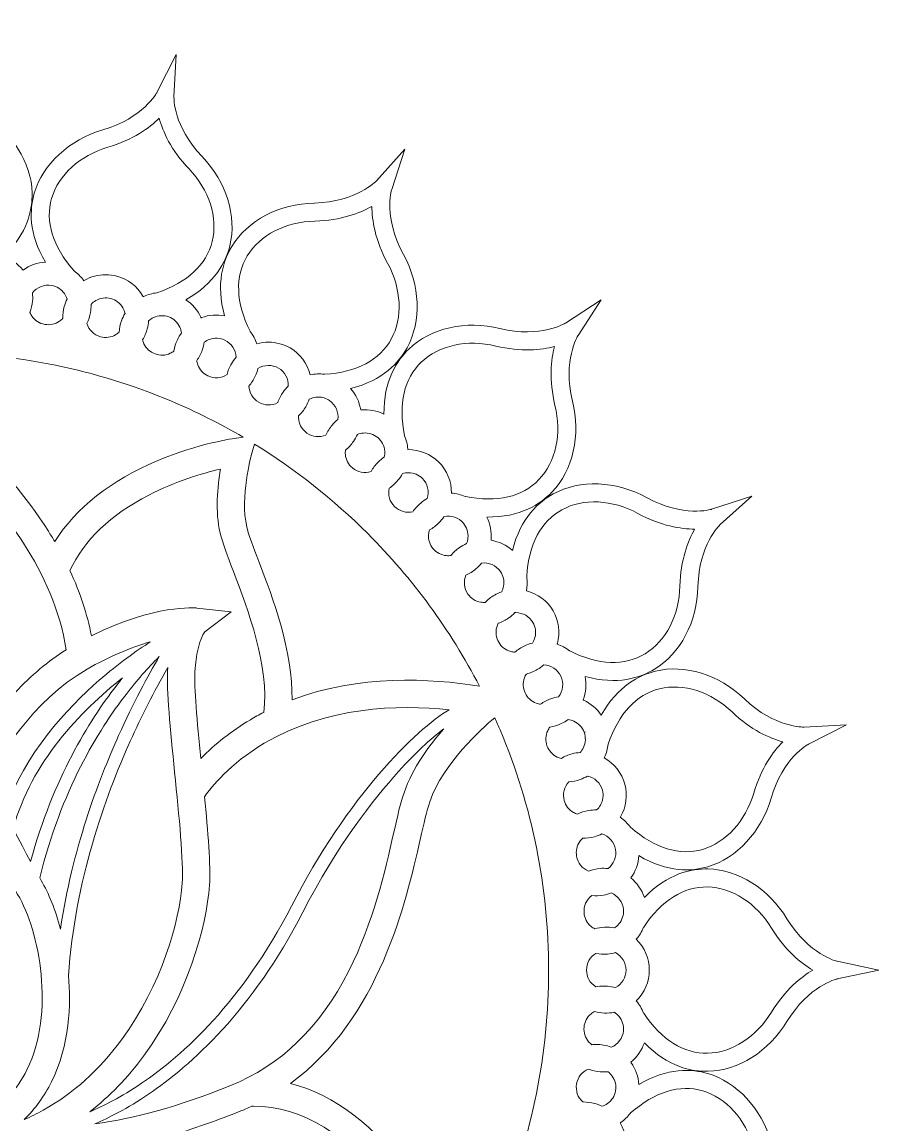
# Model space of a CAD drawing. Header units: millimetres. Extents: x 146 to 1170, y -927 to -143.
# Drawn here: x 635 to 794.7, y -348.6 to -143.1 of the extents above; entities that cross this region are included whole.
import ezdxf

# ---------------------------------------------------------------- set-up
doc = ezdxf.new("R2010")
doc.units = ezdxf.units.MM
doc.header["$MEASUREMENT"] = 0
doc.layers.add('Layer 3', color=7, linetype='Continuous')

msp = doc.modelspace()

# ---------------------------------------------------------------- linework, layer by layer
at = {"layer": 'Layer 3', "lineweight": 0}
for points, knots in [([(774.58, -351.81), (772.73, -345.51), (768.21, -340.61), (762.77, -339.03), (759.86, -338.18), (755.31, -337.87), (749.95, -341.09), (749.86, -339.63), (749.37, -338.23), (748.52, -337.03), (748.5, -337), (748.47, -336.96), (748.45, -336.93), (749.61, -335.99), (750.49, -334.72), (750.97, -333.31), (755.31, -337.81), (759.8, -338.7), (762.82, -338.62), (768.48, -338.5), (774.12, -334.94), (777.54, -329.33), (781.6, -322.66), (786.69, -321.46), (786.9, -321.41), (786.9, -321.41), (794.68, -319.76), (794.68, -319.76), (794.68, -319.76), (786.9, -318.12), (786.9, -318.12), (786.85, -318.11), (781.62, -316.9), (777.54, -310.2), (774.12, -304.59), (768.48, -301.03), (762.82, -300.91), (759.79, -300.84), (755.31, -301.72), (750.97, -306.22), (750.49, -304.8), (749.61, -303.54), (748.45, -302.59), (749.32, -301.38), (749.85, -299.93), (749.95, -298.44), (755.3, -301.66), (759.86, -301.35), (762.77, -300.51), (768.21, -298.92), (772.73, -294.02), (774.58, -287.72), (776.78, -280.22), (781.38, -277.75), (781.57, -277.65), (781.57, -277.65), (788.66, -274.04), (788.66, -274.04), (788.66, -274.04), (780.72, -274.47), (780.72, -274.47), (780.67, -274.47), (775.31, -274.66), (769.63, -269.24), (764.88, -264.7), (758.51, -262.72), (753.01, -264.07), (750.07, -264.79), (745.96, -266.8), (742.94, -272.27), (742.13, -271.05), (741, -270.09), (739.67, -269.47), (739.63, -269.45), (739.6, -269.43), (739.56, -269.42), (740.09, -268.02), (740.22, -266.49), (739.93, -265.03), (745.94, -266.75), (750.27, -265.27), (752.85, -263.7), (757.69, -260.76), (760.8, -254.86), (760.95, -248.29), (761.14, -240.48), (764.94, -236.9), (765.1, -236.75), (765.1, -236.75), (771.01, -231.44), (771.01, -231.44), (771.01, -231.44), (763.45, -233.9), (763.45, -233.9), (763.4, -233.92), (758.27, -235.49), (751.39, -231.72), (745.62, -228.57), (738.96, -228.31), (733.99, -231.03), (731.34, -232.49), (727.9, -235.49), (726.39, -241.56), (725.25, -240.56), (723.89, -239.92), (722.39, -239.68), (722.4, -239.64), (722.4, -239.61), (722.41, -239.57), (722.53, -238.1), (722.26, -236.65), (721.61, -235.34), (727.86, -235.45), (731.65, -232.9), (733.75, -230.71), (737.66, -226.62), (739.13, -220.12), (737.58, -213.73), (735.74, -206.14), (738.49, -201.7), (738.6, -201.52), (738.6, -201.52), (742.94, -194.85), (742.94, -194.85), (742.94, -194.85), (736.27, -199.19), (736.27, -199.19), (736.23, -199.22), (731.68, -202.06), (724.05, -200.21), (717.67, -198.66), (711.17, -200.12), (707.08, -204.04), (704.89, -206.13), (702.34, -209.93), (702.45, -216.17), (701.14, -215.53), (699.69, -215.26), (698.22, -215.38), (698.18, -215.39), (698.14, -215.39), (698.11, -215.39), (697.87, -213.92), (697.21, -212.53), (696.23, -211.4), (702.3, -209.89), (705.3, -206.45), (706.76, -203.79), (709.48, -198.83), (709.22, -192.17), (706.07, -186.4), (702.32, -179.55), (703.82, -174.54), (703.89, -174.34), (703.89, -174.34), (706.35, -166.78), (706.35, -166.78), (706.35, -166.78), (701.04, -172.69), (701.04, -172.69), (701, -172.73), (697.34, -176.65), (689.5, -176.84), (682.93, -176.99), (677.03, -180.09), (674.09, -184.93), (672.52, -187.52), (671.04, -191.85), (672.76, -197.85), (671.33, -197.57), (669.86, -197.68), (668.47, -198.18), (668.44, -198.2), (668.4, -198.21), (668.37, -198.22), (668.35, -198.19), (668.34, -198.15), (668.32, -198.12), (667.7, -196.78), (666.74, -195.66), (665.52, -194.85), (670.99, -191.82), (673, -187.72), (673.72, -184.78), (675.06, -179.28), (673.08, -172.91), (668.55, -168.16), (663.15, -162.51), (663.31, -157.29), (663.32, -157.07), (663.32, -157.07), (663.74, -149.13), (663.74, -149.13), (663.74, -149.13), (660.14, -156.22), (660.14, -156.22), (660.12, -156.26), (657.59, -161), (650.07, -163.21), (643.77, -165.06), (638.87, -169.58), (637.28, -175.02), (636.44, -177.92), (636.13, -182.48), (639.35, -187.84), (637.84, -187.94), (636.42, -188.45), (635.2, -189.34), (635.17, -189.31), (635.15, -189.28), (635.12, -189.25), (634.18, -188.12), (632.96, -187.28), (631.57, -186.82), (636.07, -182.48), (636.95, -177.99), (636.88, -174.97), (636.76, -169.31), (633.2, -163.67), (627.59, -160.25), (620.91, -156.18), (619.72, -151.1), (619.67, -150.89), (619.67, -150.89), (618.02, -143.11), (618.02, -143.11), (618.02, -143.11), (616.38, -150.89), (616.38, -150.89), (616.37, -150.94), (615.16, -156.17), (608.46, -160.25), (602.85, -163.67), (599.29, -169.3), (599.16, -174.96), (599.1, -177.99), (599.98, -182.48), (604.48, -186.82), (603.07, -187.3), (601.8, -188.18), (600.86, -189.34), (600.82, -189.31), (600.79, -189.29), (600.76, -189.27), (599.55, -188.42), (598.16, -187.93), (596.7, -187.84), (599.92, -182.48), (599.61, -177.92), (598.76, -175.02), (597.18, -169.58), (592.28, -165.06), (585.98, -163.21), (578.48, -161.01), (576.01, -156.41), (575.91, -156.22), (575.91, -156.22), (572.3, -149.13), (572.3, -149.13), (572.3, -149.13), (572.73, -157.07), (572.73, -157.07), (572.73, -157.12), (572.91, -162.49), (567.5, -168.16), (562.96, -172.91), (560.98, -179.28), (562.33, -184.78), (563.05, -187.72), (565.06, -191.82), (570.53, -194.85), (569.31, -195.66), (568.35, -196.78), (567.73, -198.12), (567.71, -198.15), (567.69, -198.19), (567.68, -198.22), (567.64, -198.21), (567.61, -198.2), (567.57, -198.18), (566.19, -197.68), (564.72, -197.57), (563.29, -197.85), (565.01, -191.85), (563.53, -187.52), (561.96, -184.93), (559.02, -180.09), (553.12, -176.99), (546.55, -176.84), (538.74, -176.65), (535.16, -172.85), (535.01, -172.69), (535.01, -172.69), (529.7, -166.78), (529.7, -166.78), (529.7, -166.78), (532.16, -174.34), (532.16, -174.34), (532.18, -174.39), (533.74, -179.52), (529.98, -186.4), (526.83, -192.17), (526.57, -198.83), (529.29, -203.79), (530.75, -206.45), (533.75, -209.89), (539.81, -211.4), (538.85, -212.5), (538.21, -213.83), (537.96, -215.28), (537.95, -215.32), (537.94, -215.36), (537.94, -215.4), (536.45, -215.25), (534.94, -215.52), (533.6, -216.18), (533.71, -209.93), (531.16, -206.13), (528.97, -204.04), (524.88, -200.12), (518.38, -198.66), (511.99, -200.21), (504.39, -202.05), (499.96, -199.3), (499.77, -199.19), (499.77, -199.19), (493.11, -194.85), (493.11, -194.85), (493.11, -194.85), (497.45, -201.51), (497.45, -201.51), (497.47, -201.56), (500.32, -206.12), (498.47, -213.73), (496.91, -220.12), (498.38, -226.62), (502.3, -230.71), (504.39, -232.9), (508.18, -235.44), (514.43, -235.34), (513.79, -236.65), (513.51, -238.1), (513.64, -239.57), (513.65, -239.6), (513.65, -239.64), (513.65, -239.68), (513.62, -239.68), (513.58, -239.69), (513.54, -239.7), (512.09, -239.95), (510.76, -240.59), (509.66, -241.56), (508.15, -235.49), (504.71, -232.49), (502.05, -231.03), (497.09, -228.31), (490.43, -228.57), (484.66, -231.72), (477.81, -235.47), (472.8, -233.97), (472.6, -233.9), (472.6, -233.9), (465.04, -231.44), (465.04, -231.44), (465.04, -231.44), (470.95, -236.75), (470.95, -236.75), (470.99, -236.79), (474.91, -240.45), (475.1, -248.29), (475.25, -254.86), (478.35, -260.76), (483.19, -263.7), (485.78, -265.27), (490.11, -266.75), (496.11, -265.02), (495.83, -266.49), (495.96, -268.02), (496.48, -269.42), (496.45, -269.43), (496.41, -269.45), (496.38, -269.47), (495.04, -270.09), (493.92, -271.05), (493.11, -272.27), (490.08, -266.8), (485.98, -264.79), (483.04, -264.07), (477.54, -262.72), (471.17, -264.7), (466.42, -269.24), (460.77, -274.63), (455.54, -274.48), (455.33, -274.47), (455.33, -274.47), (447.39, -274.04), (447.39, -274.04), (447.39, -274.04), (454.48, -277.65), (454.48, -277.65), (454.52, -277.67), (459.26, -280.19), (461.47, -287.72), (463.32, -294.02), (467.84, -298.92), (473.28, -300.5), (476.18, -301.35), (480.74, -301.66), (486.1, -298.44), (486.2, -299.93), (486.72, -301.38), (487.6, -302.59), (486.44, -303.54), (485.56, -304.8), (485.08, -306.22), (480.74, -301.72), (476.25, -300.84), (473.22, -300.9), (467.56, -301.03), (461.93, -304.59), (458.51, -310.2), (454.45, -316.87), (449.36, -318.07), (449.15, -318.12), (449.15, -318.12), (441.37, -319.77), (441.37, -319.77), (441.37, -319.77), (449.15, -321.41), (449.15, -321.41), (449.2, -321.42), (454.43, -322.63), (458.51, -329.33), (461.93, -334.94), (467.56, -338.5), (473.22, -338.62), (476.26, -338.69), (480.74, -337.81), (485.08, -333.31), (485.56, -334.72), (486.44, -335.99), (487.6, -336.93), (486.71, -338.16), (486.2, -339.58), (486.1, -341.09), (480.74, -337.87), (476.18, -338.18), (473.28, -339.02), (467.84, -340.61), (463.32, -345.51), (461.47, -351.81), (459.27, -359.31), (454.67, -361.78), (454.48, -361.88), (454.48, -361.88), (447.39, -365.49), (447.39, -365.49), (447.39, -365.49), (455.33, -365.06), (455.33, -365.06), (455.38, -365.06), (460.74, -364.87), (466.42, -370.29), (471.17, -374.82), (477.54, -376.8), (483.04, -375.46), (485.98, -374.74), (490.08, -372.73), (493.11, -367.26), (493.95, -368.5), (495.13, -369.5), (496.49, -370.11), (495.96, -371.5), (495.83, -373.04), (496.11, -374.5), (490.11, -372.78), (485.78, -374.26), (483.19, -375.83), (478.35, -378.77), (475.25, -384.67), (475.1, -391.24), (474.91, -399.05), (471.11, -402.63), (470.95, -402.78), (470.95, -402.78), (465.04, -408.09), (465.04, -408.09), (465.04, -408.09), (472.6, -405.63), (472.6, -405.63), (472.65, -405.61), (477.78, -404.04), (484.66, -407.81), (490.43, -410.96), (497.09, -411.22), (502.05, -408.5), (504.71, -407.04), (508.15, -404.04), (509.66, -397.97), (510.76, -398.94), (512.09, -399.58), (513.54, -399.83), (513.58, -399.84), (513.62, -399.85), (513.66, -399.85), (513.5, -401.35), (513.77, -402.84), (514.44, -404.19), (508.18, -404.08), (504.39, -406.63), (502.3, -408.82), (498.38, -412.91), (496.91, -419.41), (498.47, -425.8), (500.31, -433.39), (497.56, -437.83), (497.45, -438.01), (497.45, -438.01), (493.11, -444.68), (493.11, -444.68), (493.11, -444.68), (499.77, -440.34), (499.77, -440.34), (499.82, -440.31), (504.37, -437.47), (511.99, -439.32), (518.37, -440.87), (524.88, -439.4), (528.97, -435.49), (531.16, -433.4), (533.71, -429.6), (533.6, -423.35), (534.91, -424), (536.36, -424.27), (537.83, -424.15), (537.86, -424.14), (537.9, -424.14), (537.94, -424.14), (538.18, -425.61), (538.84, -427), (539.82, -428.13), (533.75, -429.64), (530.75, -433.08), (529.29, -435.73), (526.57, -440.7), (526.83, -447.36), (529.98, -453.13), (533.73, -459.98), (532.23, -464.99), (532.16, -465.19), (532.16, -465.19), (529.7, -472.75), (529.7, -472.75), (529.7, -472.75), (535.01, -466.84), (535.01, -466.84), (535.05, -466.8), (538.71, -462.88), (546.55, -462.69), (553.12, -462.54), (559.02, -459.44), (561.96, -454.59), (563.53, -452.01), (565.01, -447.68), (563.28, -441.68), (564.76, -441.97), (566.28, -441.84), (567.68, -441.3), (568.3, -442.68), (569.27, -443.84), (570.53, -444.68), (565.06, -447.7), (563.05, -451.81), (562.33, -454.75), (560.98, -460.25), (562.96, -466.62), (567.5, -471.37), (572.88, -477.01), (572.73, -482.24), (572.73, -482.46), (572.73, -482.46), (572.3, -490.4), (572.3, -490.4), (572.3, -490.4), (575.91, -483.31), (575.91, -483.31), (575.93, -483.27), (578.44, -478.53), (585.98, -476.32), (592.28, -474.47), (597.18, -469.95), (598.76, -464.51), (599.61, -461.61), (599.92, -457.05), (596.7, -451.69), (598.16, -451.59), (599.56, -451.1), (600.76, -450.26), (600.79, -450.24), (600.82, -450.22), (600.86, -450.19), (601.8, -451.35), (603.06, -452.23), (604.48, -452.71), (599.98, -457.05), (599.1, -461.54), (599.16, -464.56), (599.29, -470.22), (602.85, -475.86), (608.46, -479.28), (615.13, -483.34), (616.33, -488.43), (616.38, -488.64), (616.38, -488.64), (618.02, -496.42), (618.02, -496.42), (618.02, -496.42), (619.67, -488.64), (619.67, -488.64), (619.68, -488.59), (620.89, -483.36), (627.59, -479.28), (633.2, -475.86), (636.76, -470.22), (636.88, -464.56), (636.95, -461.54), (636.07, -457.05), (631.57, -452.71), (632.98, -452.23), (634.25, -451.35), (635.19, -450.19), (635.22, -450.22), (635.26, -450.24), (635.29, -450.26), (636.49, -451.1), (637.89, -451.59), (639.34, -451.69), (636.12, -457.05), (636.44, -461.61), (637.28, -464.51), (638.87, -469.95), (643.77, -474.47), (650.07, -476.32), (657.57, -478.52), (660.04, -483.12), (660.14, -483.31), (660.14, -483.31), (663.75, -490.4), (663.75, -490.4), (663.75, -490.4), (663.32, -482.46), (663.32, -482.46), (663.32, -482.41), (663.14, -477.04), (668.55, -471.37), (673.08, -466.62), (675.06, -460.25), (673.72, -454.75), (673, -451.81), (670.99, -447.7), (665.52, -444.68), (666.74, -443.87), (667.7, -442.74), (668.32, -441.41), (668.34, -441.37), (668.35, -441.34), (668.37, -441.31), (668.4, -441.32), (668.44, -441.33), (668.47, -441.35), (669.85, -441.85), (671.32, -441.97), (672.76, -441.68), (671.04, -447.68), (672.52, -452.01), (674.09, -454.59), (677.03, -459.44), (682.93, -462.54), (689.5, -462.69), (697.3, -462.88), (700.89, -466.68), (701.04, -466.84), (701.04, -466.84), (706.35, -472.75), (706.35, -472.75), (706.35, -472.75), (703.89, -465.19), (703.89, -465.19), (703.87, -465.14), (702.3, -460.02), (706.07, -453.13), (709.22, -447.36), (709.48, -440.7), (706.76, -435.74), (705.3, -433.08), (702.3, -429.64), (696.23, -428.13), (697.2, -427.03), (697.84, -425.7), (698.09, -424.25), (698.1, -424.21), (698.11, -424.17), (698.11, -424.13), (699.59, -424.28), (701.1, -424.01), (702.45, -423.35), (702.34, -429.6), (704.89, -433.39), (707.08, -435.49), (711.17, -439.41), (717.67, -440.87), (724.05, -439.32), (731.65, -437.48), (736.09, -440.23), (736.27, -440.34), (736.27, -440.34), (742.94, -444.68), (742.94, -444.68), (742.94, -444.68), (738.6, -438.02), (738.6, -438.02), (738.57, -437.97), (735.73, -433.41), (737.58, -425.8), (739.13, -419.41), (737.66, -412.91), (733.75, -408.82), (731.65, -406.63), (727.86, -404.07), (721.61, -404.19), (722.26, -402.88), (722.53, -401.43), (722.41, -399.96), (722.4, -399.93), (722.4, -399.89), (722.4, -399.85), (722.43, -399.85), (722.47, -399.84), (722.5, -399.83), (723.96, -399.58), (725.29, -398.94), (726.39, -397.97), (727.9, -404.04), (731.34, -407.04), (733.99, -408.5), (738.96, -411.22), (745.62, -410.96), (751.39, -407.81), (758.25, -404.06), (763.25, -405.56), (763.45, -405.63), (763.45, -405.63), (771.01, -408.09), (771.01, -408.09), (771.01, -408.09), (765.1, -402.78), (765.1, -402.78), (765.06, -402.74), (761.14, -399.09), (760.95, -391.24), (760.8, -384.67), (757.69, -378.77), (752.85, -375.83), (750.27, -374.26), (745.94, -372.78), (739.93, -374.5), (740.23, -373.03), (740.1, -371.52), (739.56, -370.11), (739.6, -370.1), (739.63, -370.08), (739.67, -370.06), (741, -369.44), (742.13, -368.48), (742.94, -367.26), (745.96, -372.73), (750.07, -374.74), (753.01, -375.46), (758.51, -376.81), (764.88, -374.82), (769.63, -370.29), (775.27, -364.9), (780.5, -365.05), (780.72, -365.06), (780.72, -365.06), (788.66, -365.49), (788.66, -365.49), (788.66, -365.49), (781.57, -361.88), (781.57, -361.88), (781.52, -361.86), (776.79, -359.35), (774.58, -351.81)], [0, 0, 0, 0, 1, 1, 1, 2, 2, 2, 3, 3, 3, 4, 4, 4, 5, 5, 5, 6, 6, 6, 7, 7, 7, 8, 8, 8, 9, 9, 9, 10, 10, 10, 11, 11, 11, 12, 12, 12, 13, 13, 13, 14, 14, 14, 15, 15, 15, 16, 16, 16, 17, 17, 17, 18, 18, 18, 19, 19, 19, 20, 20, 20, 21, 21, 21, 22, 22, 22, 23, 23, 23, 24, 24, 24, 25, 25, 25, 26, 26, 26, 27, 27, 27, 28, 28, 28, 29, 29, 29, 30, 30, 30, 31, 31, 31, 32, 32, 32, 33, 33, 33, 34, 34, 34, 35, 35, 35, 36, 36, 36, 37, 37, 37, 38, 38, 38, 39, 39, 39, 40, 40, 40, 41, 41, 41, 42, 42, 42, 43, 43, 43, 44, 44, 44, 45, 45, 45, 46, 46, 46, 47, 47, 47, 48, 48, 48, 49, 49, 49, 50, 50, 50, 51, 51, 51, 52, 52, 52, 53, 53, 53, 54, 54, 54, 55, 55, 55, 56, 56, 56, 57, 57, 57, 58, 58, 58, 59, 59, 59, 60, 60, 60, 61, 61, 61, 62, 62, 62, 63, 63, 63, 64, 64, 64, 65, 65, 65, 66, 66, 66, 67, 67, 67, 68, 68, 68, 69, 69, 69, 70, 70, 70, 71, 71, 71, 72, 72, 72, 73, 73, 73, 74, 74, 74, 75, 75, 75, 76, 76, 76, 77, 77, 77, 78, 78, 78, 79, 79, 79, 80, 80, 80, 81, 81, 81, 82, 82, 82, 83, 83, 83, 84, 84, 84, 85, 85, 85, 86, 86, 86, 87, 87, 87, 88, 88, 88, 89, 89, 89, 90, 90, 90, 91, 91, 91, 92, 92, 92, 93, 93, 93, 94, 94, 94, 95, 95, 95, 96, 96, 96, 97, 97, 97, 98, 98, 98, 99, 99, 99, 100, 100, 100, 101, 101, 101, 102, 102, 102, 103, 103, 103, 104, 104, 104, 105, 105, 105, 106, 106, 106, 107, 107, 107, 108, 108, 108, 109, 109, 109, 110, 110, 110, 111, 111, 111, 112, 112, 112, 113, 113, 113, 114, 114, 114, 115, 115, 115, 116, 116, 116, 117, 117, 117, 118, 118, 118, 119, 119, 119, 120, 120, 120, 121, 121, 121, 122, 122, 122, 123, 123, 123, 124, 124, 124, 125, 125, 125, 126, 126, 126, 127, 127, 127, 128, 128, 128, 129, 129, 129, 130, 130, 130, 131, 131, 131, 132, 132, 132, 133, 133, 133, 134, 134, 134, 135, 135, 135, 136, 136, 136, 137, 137, 137, 138, 138, 138, 139, 139, 139, 140, 140, 140, 141, 141, 141, 142, 142, 142, 143, 143, 143, 144, 144, 144, 145, 145, 145, 146, 146, 146, 147, 147, 147, 148, 148, 148, 149, 149, 149, 150, 150, 150, 151, 151, 151, 152, 152, 152, 153, 153, 153, 154, 154, 154, 155, 155, 155, 156, 156, 156, 157, 157, 157, 158, 158, 158, 159, 159, 159, 160, 160, 160, 161, 161, 161, 162, 162, 162, 163, 163, 163, 164, 164, 164, 165, 165, 165, 166, 166, 166, 167, 167, 167, 168, 168, 168, 169, 169, 169, 170, 170, 170, 171, 171, 171, 172, 172, 172, 173, 173, 173, 174, 174, 174, 175, 175, 175, 176, 176, 176, 177, 177, 177, 178, 178, 178, 179, 179, 179, 180, 180, 180, 181, 181, 181, 182, 182, 182, 183, 183, 183, 184, 184, 184, 185, 185, 185, 186, 186, 186, 187, 187, 187, 188, 188, 188, 189, 189, 189, 190, 190, 190, 191, 191, 191, 192, 192, 192, 193, 193, 193, 194, 194, 194, 195, 195, 195, 196, 196, 196, 197, 197, 197, 198, 198, 198, 199, 199, 199, 200, 200, 200, 201, 201, 201, 202, 202, 202, 203, 203, 203, 204, 204, 204, 205, 205, 205, 206, 206, 206, 207, 207, 207, 208, 208, 208, 209, 209, 209, 210, 210, 210, 211, 211, 211, 212, 212, 212, 213, 213, 213, 214, 214, 214, 215, 215, 215, 216, 216, 216, 217, 217, 217, 218, 218, 218, 219, 219, 219, 220, 220, 220, 221, 221, 221, 222, 222, 222, 223, 223, 223, 224, 224, 224, 225, 225, 225, 226, 226, 226, 227, 227, 227, 228, 228, 228, 229, 229, 229, 230, 230, 230, 231, 231, 231, 232, 232, 232, 233, 233, 233, 234, 234, 234, 235, 235, 235, 236, 236, 236, 237, 237, 237, 238, 238, 238, 239, 239, 239, 240, 240, 240, 241, 241, 241, 242, 242, 242, 243, 243, 243, 244, 244, 244, 245, 245, 245, 246, 246, 246, 247, 247, 247, 248, 248, 248, 249, 249, 249, 250, 250, 250, 251, 251, 251, 252, 252, 252, 253, 253, 253, 254, 254, 254, 255, 255, 255, 256, 256, 256, 257, 257, 257, 258, 258, 258, 259, 259, 259, 260, 260, 260, 261, 261, 261, 262, 262, 262, 263, 263, 263, 264, 264, 264, 264]), ([(660.12, -193.56), (659.26, -193.66), (658.45, -193.89), (657.68, -194.25), (657.65, -194.26), (657.62, -194.28), (657.58, -194.3), (657.57, -194.26), (657.55, -194.23), (657.53, -194.2), (656.46, -192.35), (654.73, -191.02), (652.67, -190.47), (651.98, -190.29), (651.28, -190.19), (650.58, -190.19), (649.2, -190.19), (647.83, -190.56), (646.59, -191.27), (646.56, -191.29), (646.53, -191.31), (646.5, -191.33), (646.48, -191.3), (646.46, -191.26), (646.43, -191.23), (645.96, -190.55), (645.37, -189.94), (644.68, -189.43), (644.68, -189.43), (644.65, -189.4), (644.65, -189.4), (640.7, -184.88), (639.27, -180.23), (640.52, -175.96), (641.78, -171.61), (645.8, -167.97), (651.02, -166.44), (655.71, -165.06), (658.76, -162.8), (660.55, -161.04), (661.23, -163.47), (662.74, -166.95), (666.12, -170.48), (669.86, -174.41), (671.53, -179.59), (670.45, -183.98), (669.39, -188.3), (665.83, -191.61), (660.15, -193.55), (660.15, -193.55), (660.12, -193.56), (660.12, -193.56)], [0, 0, 0, 0, 1, 1, 1, 2, 2, 2, 3, 3, 3, 4, 4, 4, 5, 5, 5, 6, 6, 6, 7, 7, 7, 8, 8, 8, 9, 9, 9, 10, 10, 10, 11, 11, 11, 12, 12, 12, 13, 13, 13, 14, 14, 14, 15, 15, 15, 16, 16, 16, 17, 17, 17, 17]), ([(691.38, -208.75), (691.38, -208.75), (691.35, -208.75), (691.35, -208.75), (690.47, -208.63), (689.58, -208.65), (688.71, -208.82), (688.18, -206.73), (686.82, -204.92), (684.95, -203.84), (683.73, -203.14), (682.34, -202.77), (680.95, -202.77), (680.22, -202.77), (679.48, -202.87), (678.77, -203.08), (678.48, -202.24), (678.05, -201.46), (677.5, -200.76), (677.5, -200.76), (677.49, -200.73), (677.49, -200.73), (674.84, -195.34), (674.66, -190.48), (676.97, -186.68), (679.31, -182.81), (684.15, -180.33), (689.58, -180.2), (694.46, -180.09), (697.99, -178.69), (700.19, -177.46), (700.21, -179.98), (700.77, -183.73), (703.11, -188.02), (705.72, -192.78), (705.98, -198.21), (703.81, -202.18), (701.67, -206.08), (697.37, -208.35), (691.38, -208.75)], [0, 0, 0, 0, 1, 1, 1, 2, 2, 2, 3, 3, 3, 4, 4, 4, 5, 5, 5, 6, 6, 6, 7, 7, 7, 8, 8, 8, 9, 9, 9, 10, 10, 10, 11, 11, 11, 12, 12, 12, 13, 13, 13, 13]), ([(636.95, -193.59), (637.78, -192.51), (639.17, -191.96), (640.52, -192.2), (641.49, -192.37), (642.33, -192.91), (642.9, -193.71), (643.11, -194.02), (643.28, -194.36), (643.39, -194.73), (643.17, -195.19), (642.99, -195.66), (642.86, -196.13), (642.68, -196.83), (642.59, -197.56), (642.6, -198.31), (642.41, -198.51), (642.21, -198.69), (641.99, -198.84), (641.18, -199.41), (640.21, -199.62), (639.24, -199.45), (638.27, -199.28), (637.42, -198.74), (636.86, -197.94), (636.71, -197.72), (636.58, -197.48), (636.47, -197.23), (636.74, -196.53), (636.9, -195.81), (636.97, -195.09), (637.01, -194.6), (637, -194.1), (636.95, -193.59)], [0, 0, 0, 0, 1, 1, 1, 2, 2, 2, 3, 3, 3, 4, 4, 4, 5, 5, 5, 6, 6, 6, 7, 7, 7, 8, 8, 8, 9, 9, 9, 10, 10, 10, 11, 11, 11, 11]), ([(647.76, -197.22), (647.85, -196.73), (647.88, -196.23), (647.88, -195.72), (648.13, -195.44), (648.43, -195.2), (648.75, -195.01), (649.59, -194.53), (650.61, -194.39), (651.55, -194.64), (652.5, -194.9), (653.29, -195.51), (653.79, -196.36), (653.98, -196.69), (654.11, -197.04), (654.19, -197.41), (653.93, -197.85), (653.71, -198.31), (653.55, -198.77), (653.3, -199.45), (653.14, -200.17), (653.09, -200.91), (652.89, -201.1), (652.67, -201.26), (652.44, -201.39), (651.59, -201.88), (650.59, -202.01), (649.64, -201.76), (648.41, -201.43), (647.46, -200.51), (647.09, -199.3), (647.41, -198.63), (647.63, -197.93), (647.76, -197.22)], [0, 0, 0, 0, 1, 1, 1, 2, 2, 2, 3, 3, 3, 4, 4, 4, 5, 5, 5, 6, 6, 6, 7, 7, 7, 8, 8, 8, 9, 9, 9, 10, 10, 10, 11, 11, 11, 11]), ([(658.33, -200.27), (658.46, -199.8), (658.54, -199.3), (658.57, -198.79), (658.85, -198.54), (659.17, -198.33), (659.51, -198.16), (660.4, -197.75), (661.4, -197.71), (662.33, -198.04), (663.25, -198.38), (663.99, -199.06), (664.41, -199.95), (664.57, -200.29), (664.67, -200.65), (664.72, -201.03), (664.42, -201.45), (664.16, -201.88), (663.96, -202.32), (663.65, -202.98), (663.43, -203.69), (663.31, -204.42), (663.1, -204.59), (662.87, -204.73), (662.62, -204.84), (661.73, -205.26), (660.73, -205.3), (659.81, -204.96), (658.88, -204.63), (658.14, -203.95), (657.73, -203.06), (657.62, -202.82), (657.53, -202.56), (657.47, -202.29), (657.85, -201.66), (658.14, -200.98), (658.33, -200.27)], [0, 0, 0, 0, 1, 1, 1, 2, 2, 2, 3, 3, 3, 4, 4, 4, 5, 5, 5, 6, 6, 6, 7, 7, 7, 8, 8, 8, 9, 9, 9, 10, 10, 10, 11, 11, 11, 12, 12, 12, 12]), ([(672.77, -202.37), (674, -202.94), (674.83, -204.19), (674.89, -205.56), (674.55, -205.94), (674.26, -206.35), (674.02, -206.77), (673.65, -207.4), (673.38, -208.08), (673.2, -208.8), (672.13, -209.49), (670.81, -209.58), (669.65, -209.04), (668.76, -208.63), (668.09, -207.89), (667.75, -206.97), (667.66, -206.71), (667.59, -206.45), (667.56, -206.18), (667.99, -205.58), (668.34, -204.93), (668.59, -204.24), (668.76, -203.78), (668.88, -203.29), (668.96, -202.79), (669.26, -202.56), (669.59, -202.37), (669.95, -202.24), (670.88, -201.91), (671.88, -201.95), (672.77, -202.37)], [0, 0, 0, 0, 1, 1, 1, 2, 2, 2, 3, 3, 3, 4, 4, 4, 5, 5, 5, 6, 6, 6, 7, 7, 7, 8, 8, 8, 9, 9, 9, 10, 10, 10, 10]), ([(723.26, -203.48), (728.01, -204.63), (731.78, -204.2), (734.22, -203.57), (733.59, -206.01), (733.16, -209.78), (734.31, -214.53), (735.6, -219.81), (734.45, -225.12), (731.32, -228.38), (728.24, -231.6), (723.5, -232.68), (717.61, -231.52), (717.61, -231.52), (717.59, -231.52), (717.59, -231.52), (716.76, -231.16), (715.9, -230.95), (715.01, -230.89), (715.05, -228.73), (714.2, -226.64), (712.67, -225.11), (711.15, -223.59), (709.06, -222.76), (706.9, -222.78), (706.9, -222.74), (706.9, -222.7), (706.89, -222.66), (706.82, -221.83), (706.61, -221.01), (706.28, -220.22), (706.28, -220.22), (706.27, -220.18), (706.27, -220.18), (705.11, -214.29), (706.19, -209.55), (709.4, -206.47), (712.67, -203.34), (717.98, -202.19), (723.26, -203.48)], [0, 0, 0, 0, 1, 1, 1, 2, 2, 2, 3, 3, 3, 4, 4, 4, 5, 5, 5, 6, 6, 6, 7, 7, 7, 8, 8, 8, 9, 9, 9, 10, 10, 10, 11, 11, 11, 12, 12, 12, 13, 13, 13, 13]), ([(674.94, -220.63), (674.66, -220.66), (667.96, -221.59), (660.21, -224.86), (651.62, -228.47), (645.02, -233.67), (641.09, -239.92), (640.7, -239.26), (640.31, -238.61), (639.91, -237.97), (635.68, -231.28), (630.61, -225.72), (627.17, -222.13), (624.76, -219.61), (619.61, -212.9), (619.02, -212.12), (619.02, -212.12), (618.26, -211.18), (618.26, -211.18), (618.26, -211.18), (618.04, -211.33), (618.04, -211.33), (618.04, -211.33), (617.8, -211.16), (617.8, -211.16), (617.8, -211.16), (617.07, -212.06), (617.07, -212.06), (617.07, -212.06), (617.03, -212.11), (617.03, -212.11), (616.8, -212.41), (611.38, -219.52), (608.88, -222.13), (605.44, -225.72), (600.37, -231.28), (596.14, -237.97), (595.74, -238.61), (595.35, -239.26), (594.96, -239.92), (591.03, -233.67), (584.42, -228.47), (575.84, -224.86), (568.09, -221.59), (561.39, -220.66), (561.11, -220.63), (561.11, -220.63), (559.87, -220.46), (559.87, -220.46), (564.14, -217.96), (568.63, -215.7), (573.22, -213.76), (587.41, -207.76), (602.48, -204.72), (618.02, -204.72), (633.56, -204.72), (648.64, -207.76), (662.83, -213.76), (667.42, -215.7), (671.91, -217.95), (676.18, -220.46), (676.18, -220.46), (674.94, -220.63), (674.94, -220.63)], [0, 0, 0, 0, 1, 1, 1, 2, 2, 2, 3, 3, 3, 4, 4, 4, 5, 5, 5, 6, 6, 6, 7, 7, 7, 8, 8, 8, 9, 9, 9, 10, 10, 10, 11, 11, 11, 12, 12, 12, 13, 13, 13, 14, 14, 14, 15, 15, 15, 16, 16, 16, 17, 17, 17, 18, 18, 18, 19, 19, 19, 20, 20, 20, 21, 21, 21, 21]), ([(678.47, -209.09), (678.67, -208.65), (678.84, -208.17), (678.96, -207.68), (680.1, -206.95), (681.63, -206.91), (682.79, -207.58), (683.97, -208.27), (684.69, -209.58), (684.62, -210.95), (684.26, -211.3), (683.93, -211.68), (683.65, -212.08), (683.24, -212.68), (682.9, -213.33), (682.66, -214.03), (681.53, -214.62), (680.21, -214.6), (679.11, -213.96), (678, -213.33), (677.32, -212.2), (677.28, -210.93), (677.76, -210.37), (678.16, -209.75), (678.47, -209.09)], [0, 0, 0, 0, 1, 1, 1, 2, 2, 2, 3, 3, 3, 4, 4, 4, 5, 5, 5, 6, 6, 6, 7, 7, 7, 8, 8, 8, 8]), ([(693.85, -217.17), (693.46, -217.49), (693.1, -217.84), (692.79, -218.21), (692.32, -218.77), (691.93, -219.39), (691.63, -220.07), (690.45, -220.56), (689.14, -220.42), (688.1, -219.69), (687.29, -219.13), (686.75, -218.28), (686.58, -217.31), (686.54, -217.05), (686.52, -216.78), (686.53, -216.51), (687.06, -216), (687.51, -215.42), (687.88, -214.78), (688.13, -214.35), (688.33, -213.89), (688.5, -213.41), (689.03, -213.14), (689.62, -212.99), (690.22, -212.99), (690.97, -212.99), (691.7, -213.22), (692.32, -213.66), (693.44, -214.44), (694.03, -215.81), (693.85, -217.17)], [0, 0, 0, 0, 1, 1, 1, 2, 2, 2, 3, 3, 3, 4, 4, 4, 5, 5, 5, 6, 6, 6, 7, 7, 7, 8, 8, 8, 9, 9, 9, 10, 10, 10, 10]), ([(633.74, -268.05), (634.5, -253.38), (619.67, -231.06), (619.02, -230.1), (619.02, -230.1), (618.02, -228.61), (618.02, -228.61), (618.02, -228.61), (617.02, -230.1), (617.02, -230.1), (616.38, -231.06), (601.55, -253.38), (602.31, -268.05), (599.35, -264.85), (596.16, -262.18), (592.82, -260.09), (595.1, -245.33), (605.17, -233.37), (612.56, -225.65), (614.7, -223.42), (616.68, -221.01), (618.02, -219.3), (619.37, -221.01), (621.35, -223.42), (623.49, -225.65), (630.88, -233.37), (640.95, -245.33), (643.23, -260.09), (639.88, -262.18), (636.69, -264.85), (633.74, -268.05)], [0, 0, 0, 0, 1, 1, 1, 2, 2, 2, 3, 3, 3, 4, 4, 4, 5, 5, 5, 6, 6, 6, 7, 7, 7, 8, 8, 8, 9, 9, 9, 10, 10, 10, 10]), ([(702.51, -224.16), (702.09, -224.45), (701.7, -224.77), (701.35, -225.11), (700.84, -225.63), (700.4, -226.21), (700.04, -226.86), (698.83, -227.25), (697.53, -227), (696.55, -226.18), (695.8, -225.55), (695.34, -224.66), (695.25, -223.68), (695.23, -223.41), (695.23, -223.14), (695.27, -222.87), (695.84, -222.41), (696.34, -221.87), (696.77, -221.26), (697.05, -220.86), (697.29, -220.43), (697.5, -219.96), (697.85, -219.81), (698.22, -219.72), (698.6, -219.69), (699.58, -219.6), (700.53, -219.9), (701.29, -220.54), (702.04, -221.17), (702.5, -222.06), (702.59, -223.04), (702.62, -223.42), (702.6, -223.79), (702.51, -224.16)], [0, 0, 0, 0, 1, 1, 1, 2, 2, 2, 3, 3, 3, 4, 4, 4, 5, 5, 5, 6, 6, 6, 7, 7, 7, 8, 8, 8, 9, 9, 9, 10, 10, 10, 11, 11, 11, 11]), ([(685.31, -269.39), (685.52, -260.39), (681.69, -250.33), (679.14, -243.65), (678.11, -240.96), (677.22, -238.64), (676.88, -237.16), (675.59, -231.63), (677.71, -223.93), (677.73, -223.85), (677.73, -223.85), (678.33, -221.75), (678.33, -221.75), (685.94, -226.43), (693.03, -232.05), (699.42, -238.43), (707.81, -246.83), (714.82, -256.39), (720.25, -266.86), (711.11, -265.38), (697.82, -264.68), (685.31, -269.39)], [0, 0, 0, 0, 1, 1, 1, 2, 2, 2, 3, 3, 3, 4, 4, 4, 5, 5, 5, 6, 6, 6, 7, 7, 7, 7]), ([(680.03, -271.74), (679.18, -272.18), (678.35, -272.64), (677.55, -273.11), (674.07, -275.18), (670.97, -277.61), (668.32, -280.36), (667.63, -273.43), (667.04, -267.04), (667.22, -264.13), (667.53, -259.04), (668.77, -257.1), (669.06, -256.71), (669.06, -256.71), (673.95, -252.98), (673.95, -252.98), (673.95, -252.98), (667.6, -252.3), (667.6, -252.3), (667.28, -252.27), (659.78, -251.56), (647.94, -257.48), (647.15, -253.44), (645.81, -249.36), (643.94, -245.33), (646.54, -239.65), (651.49, -234.91), (658.63, -231.24), (663.61, -228.68), (668.57, -227.21), (671.97, -226.41), (671.41, -229.68), (670.98, -234.28), (671.92, -238.32), (671.92, -238.32), (671.92, -238.32), (671.92, -238.32), (672.34, -240.12), (673.28, -242.59), (674.38, -245.47), (677.09, -252.58), (681.18, -263.3), (680.03, -271.74)], [0, 0, 0, 0, 1, 1, 1, 2, 2, 2, 3, 3, 3, 4, 4, 4, 5, 5, 5, 6, 6, 6, 7, 7, 7, 8, 8, 8, 9, 9, 9, 10, 10, 10, 11, 11, 11, 12, 12, 12, 13, 13, 13, 14, 14, 14, 14]), ([(707.01, -227.09), (708, -227.09), (708.92, -227.47), (709.62, -228.17), (710.58, -229.14), (710.93, -230.59), (710.52, -231.89), (710.07, -232.14), (709.66, -232.43), (709.29, -232.74), (708.73, -233.21), (708.23, -233.75), (707.82, -234.37), (706.6, -234.64), (705.3, -234.27), (704.41, -233.38), (703.51, -232.48), (703.15, -231.21), (703.42, -229.97), (704.03, -229.56), (704.58, -229.07), (705.05, -228.5), (705.37, -228.13), (705.65, -227.71), (705.9, -227.26), (706.26, -227.15), (706.63, -227.09), (707.01, -227.09)], [0, 0, 0, 0, 1, 1, 1, 2, 2, 2, 3, 3, 3, 4, 4, 4, 5, 5, 5, 6, 6, 6, 7, 7, 7, 8, 8, 8, 9, 9, 9, 9]), ([(729.04, -246.45), (729.04, -246.45), (729.04, -246.41), (729.04, -246.41), (729.44, -240.42), (731.71, -236.12), (735.61, -233.98), (739.58, -231.8), (745.01, -232.07), (749.77, -234.68), (754.06, -237.02), (757.81, -237.58), (760.33, -237.6), (759.1, -239.8), (757.7, -243.33), (757.59, -248.21), (757.46, -253.64), (754.98, -258.47), (751.11, -260.82), (747.3, -263.13), (742.45, -262.95), (737.06, -260.3), (737.06, -260.3), (737.03, -260.29), (737.03, -260.29), (736.33, -259.74), (735.55, -259.31), (734.72, -259.02), (734.73, -258.99), (734.74, -258.95), (734.75, -258.91), (735.3, -256.85), (735.02, -254.69), (733.95, -252.84), (732.87, -250.97), (731.07, -249.61), (728.98, -249.08), (728.98, -249.05), (728.99, -249.01), (729, -248.97), (729.14, -248.15), (729.16, -247.3), (729.04, -246.45)], [0, 0, 0, 0, 1, 1, 1, 2, 2, 2, 3, 3, 3, 4, 4, 4, 5, 5, 5, 6, 6, 6, 7, 7, 7, 8, 8, 8, 9, 9, 9, 10, 10, 10, 11, 11, 11, 12, 12, 12, 13, 13, 13, 14, 14, 14, 14]), ([(718.1, -239.19), (718.07, -239.57), (717.98, -239.94), (717.83, -240.29), (717.36, -240.5), (716.92, -240.74), (716.52, -241.02), (715.93, -241.44), (715.39, -241.94), (714.92, -242.52), (714.65, -242.55), (714.38, -242.56), (714.11, -242.54), (713.13, -242.45), (712.24, -241.99), (711.61, -241.24), (710.98, -240.48), (710.68, -239.53), (710.76, -238.55), (710.79, -238.28), (710.84, -238.01), (710.92, -237.75), (711.57, -237.39), (712.16, -236.95), (712.67, -236.43), (713.02, -236.09), (713.34, -235.7), (713.62, -235.28), (714.97, -234.97), (716.38, -235.46), (717.25, -236.5), (717.89, -237.26), (718.19, -238.21), (718.1, -239.19)], [0, 0, 0, 0, 1, 1, 1, 2, 2, 2, 3, 3, 3, 4, 4, 4, 5, 5, 5, 6, 6, 6, 7, 7, 7, 8, 8, 8, 9, 9, 9, 10, 10, 10, 11, 11, 11, 11]), ([(724.74, -248.22), (724.68, -248.59), (724.55, -248.95), (724.38, -249.29), (723.89, -249.45), (723.43, -249.66), (723.01, -249.91), (722.38, -250.27), (721.8, -250.73), (721.28, -251.26), (721.01, -251.27), (720.74, -251.25), (720.48, -251.21), (719.51, -251.04), (718.66, -250.5), (718.1, -249.69), (717.37, -248.65), (717.23, -247.34), (717.72, -246.17), (718.39, -245.87), (719.01, -245.47), (719.58, -245), (719.95, -244.69), (720.3, -244.33), (720.63, -243.93), (721.98, -243.75), (723.35, -244.35), (724.13, -245.47), (724.13, -245.47), (724.13, -245.47), (724.13, -245.47), (724.7, -246.27), (724.91, -247.25), (724.74, -248.22)], [0, 0, 0, 0, 1, 1, 1, 2, 2, 2, 3, 3, 3, 4, 4, 4, 5, 5, 5, 6, 6, 6, 7, 7, 7, 8, 8, 8, 9, 9, 9, 10, 10, 10, 11, 11, 11, 11]), ([(730.57, -257.79), (730.47, -258.16), (730.32, -258.51), (730.11, -258.83), (729.62, -258.95), (729.14, -259.12), (728.7, -259.32), (728.04, -259.63), (727.42, -260.03), (726.86, -260.52), (726.59, -260.51), (726.32, -260.47), (726.06, -260.4), (725.11, -260.14), (724.32, -259.53), (723.82, -258.68), (723.33, -257.83), (723.2, -256.84), (723.46, -255.89), (723.53, -255.63), (723.62, -255.38), (723.75, -255.14), (724.45, -254.89), (725.1, -254.56), (725.71, -254.14), (726.11, -253.86), (726.49, -253.53), (726.85, -253.16), (726.9, -253.16), (726.95, -253.16), (727.01, -253.16), (728.32, -253.16), (729.55, -253.86), (730.2, -255), (730.7, -255.85), (730.83, -256.84), (730.57, -257.79)], [0, 0, 0, 0, 1, 1, 1, 2, 2, 2, 3, 3, 3, 4, 4, 4, 5, 5, 5, 6, 6, 6, 7, 7, 7, 8, 8, 8, 9, 9, 9, 10, 10, 10, 11, 11, 11, 12, 12, 12, 12]), ([(649.39, -265.75), (643.38, -270.95), (635.49, -279.39), (631.81, -290.23), (630.86, -288.29), (629.85, -286.2), (628.81, -284.01), (630.55, -280.6), (636.74, -269.61), (647.15, -263.68), (651.18, -261.38), (655.13, -259.68), (658.91, -258.6), (656.37, -260.25), (652.97, -262.65), (649.39, -265.75)], [0, 0, 0, 0, 1, 1, 1, 2, 2, 2, 3, 3, 3, 4, 4, 4, 5, 5, 5, 5]), ([(653, -276.05), (649.21, -284.46), (644.31, -297.45), (642.18, -312.12), (641.25, -308.61), (639.98, -305.43), (638.57, -303.05), (638.48, -302.9), (638.39, -302.75), (638.3, -302.59), (638.3, -302.59), (638.3, -302.59), (638.3, -302.59), (642.28, -286.35), (649.24, -275.03), (654.38, -268.38), (656.35, -265.84), (658.42, -263.48), (660.56, -261.36), (658.48, -264.93), (655.72, -270.01), (653, -276.05)], [0, 0, 0, 0, 1, 1, 1, 2, 2, 2, 3, 3, 3, 4, 4, 4, 5, 5, 5, 6, 6, 6, 7, 7, 7, 7]), ([(734.99, -268.83), (734.49, -268.91), (734.01, -269.03), (733.55, -269.2), (732.86, -269.45), (732.21, -269.79), (731.61, -270.23), (731.34, -270.19), (731.08, -270.13), (730.82, -270.04), (729.9, -269.7), (729.16, -269.03), (728.75, -268.13), (728.33, -267.24), (728.29, -266.24), (728.62, -265.32), (728.62, -265.32), (728.62, -265.32), (728.62, -265.32), (728.71, -265.07), (728.83, -264.83), (728.98, -264.6), (729.69, -264.42), (730.37, -264.14), (731.02, -263.77), (731.44, -263.53), (731.85, -263.23), (732.24, -262.9), (733.6, -262.96), (734.84, -263.78), (735.42, -265.02), (736, -266.26), (735.83, -267.74), (734.99, -268.83)], [0, 0, 0, 0, 1, 1, 1, 2, 2, 2, 3, 3, 3, 4, 4, 4, 5, 5, 5, 6, 6, 6, 7, 7, 7, 8, 8, 8, 9, 9, 9, 10, 10, 10, 11, 11, 11, 11]), ([(664.84, -303.58), (664.34, -310.64), (661.08, -322.52), (653.53, -332.77), (649.42, -338.36), (644.52, -342.76), (638.97, -345.86), (637.82, -346.5), (636.64, -347.08), (635.42, -347.62), (637.46, -345.62), (639.16, -343.26), (640.49, -340.59), (643.92, -333.68), (644.12, -326.03), (643.68, -320.83), (644.79, -303.3), (650.54, -287.37), (655.17, -277.09), (657.28, -272.41), (659.62, -267.82), (662.16, -263.41), (662.15, -263.55), (662.14, -263.68), (662.13, -263.82), (661.9, -267.48), (662.65, -274.95), (663.44, -282.85), (663.44, -282.85), (663.44, -282.89), (663.44, -282.89), (664.27, -291.13), (665.12, -299.64), (664.84, -303.58)], [0, 0, 0, 0, 1, 1, 1, 2, 2, 2, 3, 3, 3, 4, 4, 4, 5, 5, 5, 6, 6, 6, 7, 7, 7, 8, 8, 8, 9, 9, 9, 10, 10, 10, 11, 11, 11, 11]), ([(652.53, -266.84), (647.55, -273.25), (640.78, -284.11), (636.6, -299.55), (635.63, -297.77), (634.54, -295.69), (633.37, -293.37), (636.68, -281.07), (645.92, -271.51), (653.75, -265.3), (653.34, -265.81), (652.93, -266.32), (652.53, -266.84), (652.53, -266.84), (652.53, -266.84), (652.53, -266.84)], [0, 0, 0, 0, 1, 1, 1, 2, 2, 2, 3, 3, 3, 4, 4, 4, 5, 5, 5, 5]), ([(767.31, -271.67), (770.84, -275.05), (774.32, -276.56), (776.75, -277.23), (774.99, -279.03), (772.73, -282.08), (771.35, -286.77), (769.82, -291.98), (766.17, -296.01), (761.83, -297.27), (757.56, -298.52), (752.91, -297.09), (748.39, -293.14), (748.39, -293.14), (748.37, -293.12), (748.37, -293.12), (747.84, -292.41), (747.19, -291.79), (746.46, -291.29), (746.48, -291.26), (746.5, -291.23), (746.52, -291.19), (747.59, -289.34), (747.87, -287.19), (747.32, -285.12), (746.76, -283.04), (745.37, -281.26), (743.49, -280.21), (743.51, -280.17), (743.52, -280.14), (743.54, -280.1), (743.89, -279.35), (744.12, -278.53), (744.23, -277.68), (744.23, -277.68), (744.24, -277.64), (744.24, -277.64), (746.18, -271.96), (749.49, -268.4), (753.81, -267.34), (758.2, -266.26), (763.38, -267.92), (767.31, -271.67)], [0, 0, 0, 0, 1, 1, 1, 2, 2, 2, 3, 3, 3, 4, 4, 4, 5, 5, 5, 6, 6, 6, 7, 7, 7, 8, 8, 8, 9, 9, 9, 10, 10, 10, 11, 11, 11, 12, 12, 12, 13, 13, 13, 14, 14, 14, 14]), ([(685.19, -307.85), (676.02, -325.7), (664.95, -335.65), (657.28, -340.85), (653.49, -343.42), (650.13, -345.11), (647.61, -346.19), (651.32, -343.29), (654.68, -339.8), (657.64, -335.79), (665.83, -324.66), (669.38, -311.68), (669.93, -303.94), (670.18, -300.36), (669.64, -293.91), (669.02, -287.46), (670.24, -285.69), (673.68, -281.34), (680.15, -277.49), (691.69, -270.64), (705.1, -270.27), (714.59, -271.25), (708.43, -274.87), (695.67, -287.43), (685.19, -307.85)], [0, 0, 0, 0, 1, 1, 1, 2, 2, 2, 3, 3, 3, 4, 4, 4, 5, 5, 5, 6, 6, 6, 7, 7, 7, 8, 8, 8, 8]), ([(627.28, -318.94), (623.61, -307.82), (618.3, -297.84), (618.24, -297.74), (618.24, -297.74), (618.02, -297.33), (618.02, -297.33), (618.02, -297.33), (617.8, -297.74), (617.8, -297.74), (617.75, -297.84), (612.44, -307.82), (608.77, -318.94), (604.23, -332.7), (604.05, -342.12), (608.23, -346.99), (604.68, -344.93), (601.96, -342.02), (600.13, -338.32), (594.88, -327.75), (597.76, -312.55), (601.86, -305.65), (606.7, -297.5), (613.97, -281.81), (618.02, -272.84), (622.08, -281.81), (629.35, -297.51), (634.19, -305.65), (638.29, -312.55), (641.17, -327.75), (635.92, -338.32), (634.09, -342.02), (631.37, -344.93), (627.82, -346.99), (632, -342.12), (631.82, -332.7), (627.28, -318.94)], [0, 0, 0, 0, 1, 1, 1, 2, 2, 2, 3, 3, 3, 4, 4, 4, 5, 5, 5, 6, 6, 6, 7, 7, 7, 8, 8, 8, 9, 9, 9, 10, 10, 10, 11, 11, 11, 12, 12, 12, 12]), ([(685.01, -340.89), (701.62, -328.83), (706.55, -307.12), (709.21, -295.41), (709.87, -292.49), (710.44, -289.98), (710.99, -288.39), (713.49, -281.22), (720.58, -274.83), (723.09, -272.74), (723.46, -273.55), (723.79, -274.31), (724.09, -275.02), (730.09, -289.21), (733.13, -304.29), (733.13, -319.83), (733.13, -335.37), (730.09, -350.44), (724.09, -364.63), (722.21, -369.07), (720.03, -373.43), (717.6, -377.62), (717.6, -377.62), (717.03, -375.99), (717.03, -375.99), (716.9, -375.62), (713.74, -366.74), (707.41, -357.91), (700.92, -348.85), (693.18, -342.98), (685.01, -340.89)], [0, 0, 0, 0, 1, 1, 1, 2, 2, 2, 3, 3, 3, 4, 4, 4, 5, 5, 5, 6, 6, 6, 7, 7, 7, 8, 8, 8, 9, 9, 9, 10, 10, 10, 10]), ([(739.98, -275.38), (739.98, -275.38), (739.75, -275.46), (739.75, -275.46), (740.08, -276.39), (740.04, -277.39), (739.62, -278.28), (739.46, -278.62), (739.25, -278.94), (738.99, -279.22), (738.48, -279.25), (737.99, -279.33), (737.52, -279.46), (736.81, -279.65), (736.13, -279.94), (735.5, -280.32), (735.23, -280.26), (734.97, -280.17), (734.73, -280.06), (733.84, -279.64), (733.16, -278.91), (732.82, -277.98), (732.49, -277.06), (732.53, -276.06), (732.95, -275.16), (733.06, -274.92), (733.2, -274.69), (733.36, -274.48), (734.09, -274.36), (734.8, -274.14), (735.47, -273.83), (735.91, -273.63), (736.34, -273.37), (736.76, -273.07), (737.13, -273.12), (737.5, -273.22), (737.84, -273.38), (738.73, -273.8), (739.41, -274.54), (739.75, -275.46), (739.75, -275.46), (739.98, -275.38), (739.98, -275.38), (739.98, -275.38), (739.98, -275.38), (739.98, -275.38)], [0, 0, 0, 0, 1, 1, 1, 2, 2, 2, 3, 3, 3, 4, 4, 4, 5, 5, 5, 6, 6, 6, 7, 7, 7, 8, 8, 8, 9, 9, 9, 10, 10, 10, 11, 11, 11, 12, 12, 12, 13, 13, 13, 14, 14, 14, 15, 15, 15, 15]), ([(706.18, -286.71), (705.53, -288.57), (704.96, -291.08), (704.24, -294.28), (702.64, -301.3), (700.46, -310.92), (695.88, -319.93), (690.5, -330.49), (683.26, -337.49), (673.74, -341.33), (664.39, -345.1), (655.94, -347.48), (648.57, -348.41), (651.14, -347.31), (654.6, -345.57), (658.54, -342.9), (666.47, -337.55), (677.91, -327.31), (687.33, -308.95), (693.68, -296.58), (700.54, -287.88), (705.17, -282.76), (708.16, -279.46), (711.14, -276.65), (713.63, -274.78), (710.89, -277.86), (707.8, -282.06), (706.18, -286.71)], [0, 0, 0, 0, 1, 1, 1, 2, 2, 2, 3, 3, 3, 4, 4, 4, 5, 5, 5, 6, 6, 6, 7, 7, 7, 8, 8, 8, 9, 9, 9, 9]), ([(663.69, -282.87), (663.69, -282.87), (663.69, -282.87), (663.69, -282.87), (663.69, -282.87), (663.69, -282.87), (663.69, -282.87), (663.69, -282.87), (663.69, -282.87), (663.69, -282.87)], [0, 0, 0, 0, 1, 1, 1, 2, 2, 2, 3, 3, 3, 3]), ([(742.78, -289.03), (742.59, -289.36), (742.35, -289.66), (742.07, -289.91), (741.56, -289.9), (741.06, -289.94), (740.57, -290.03), (739.86, -290.15), (739.15, -290.38), (738.49, -290.71), (738.23, -290.62), (737.98, -290.52), (737.74, -290.38), (736.89, -289.89), (736.28, -289.1), (736.03, -288.15), (735.7, -286.92), (736.02, -285.64), (736.88, -284.7), (737.61, -284.65), (738.33, -284.49), (739.02, -284.24), (739.48, -284.08), (739.94, -283.86), (740.37, -283.6), (741.71, -283.89), (742.79, -284.92), (743.14, -286.24), (743.4, -287.19), (743.27, -288.18), (742.78, -289.03)], [0, 0, 0, 0, 1, 1, 1, 2, 2, 2, 3, 3, 3, 4, 4, 4, 5, 5, 5, 6, 6, 6, 7, 7, 7, 8, 8, 8, 9, 9, 9, 10, 10, 10, 10]), ([(744.19, -300.84), (743.68, -300.78), (743.18, -300.78), (742.7, -300.82), (741.98, -300.89), (741.26, -301.05), (740.57, -301.31), (739.39, -300.83), (738.56, -299.81), (738.34, -298.55), (738.16, -297.58), (738.38, -296.6), (738.95, -295.8), (739.1, -295.58), (739.27, -295.38), (739.47, -295.2), (740.21, -295.21), (740.94, -295.12), (741.66, -294.92), (742.13, -294.8), (742.6, -294.62), (743.06, -294.4), (744.37, -294.81), (745.35, -295.93), (745.59, -297.27), (745.83, -298.61), (745.28, -300), (744.19, -300.84)], [0, 0, 0, 0, 1, 1, 1, 2, 2, 2, 3, 3, 3, 4, 4, 4, 5, 5, 5, 6, 6, 6, 7, 7, 7, 8, 8, 8, 9, 9, 9, 9]), ([(745.37, -311.91), (744.14, -311.67), (742.91, -311.72), (741.71, -312.07), (741.46, -311.94), (741.23, -311.79), (741.03, -311.62), (740.27, -310.99), (739.81, -310.1), (739.73, -309.12), (739.62, -307.85), (740.15, -306.64), (741.16, -305.87), (741.9, -305.95), (742.61, -305.92), (743.35, -305.79), (743.83, -305.71), (744.32, -305.57), (744.8, -305.39), (746.06, -305.91), (746.95, -307.12), (747.07, -308.48), (747.15, -309.46), (746.85, -310.41), (746.22, -311.16), (745.97, -311.45), (745.69, -311.7), (745.37, -311.91)], [0, 0, 0, 0, 1, 1, 1, 2, 2, 2, 3, 3, 3, 4, 4, 4, 5, 5, 5, 6, 6, 6, 7, 7, 7, 8, 8, 8, 9, 9, 9, 9]), ([(749.45, -314.03), (750.03, -313.36), (750.49, -312.6), (750.82, -311.77), (750.82, -311.77), (750.84, -311.74), (750.84, -311.74), (754.19, -306.76), (758.29, -304.17), (762.75, -304.27), (767.27, -304.37), (771.84, -307.31), (774.67, -311.95), (777.21, -316.12), (780.18, -318.48), (782.35, -319.76), (780.18, -321.05), (777.21, -323.41), (774.67, -327.58), (771.84, -332.22), (767.27, -335.16), (762.75, -335.26), (758.31, -335.35), (754.19, -332.77), (750.84, -327.79), (750.84, -327.79), (750.83, -327.76), (750.83, -327.76), (750.49, -326.93), (750.03, -326.18), (749.45, -325.5), (751, -324), (751.88, -321.92), (751.88, -319.76), (751.88, -317.61), (751, -315.53), (749.45, -314.03)], [0, 0, 0, 0, 1, 1, 1, 2, 2, 2, 3, 3, 3, 4, 4, 4, 5, 5, 5, 6, 6, 6, 7, 7, 7, 8, 8, 8, 9, 9, 9, 10, 10, 10, 11, 11, 11, 12, 12, 12, 12]), ([(745.56, -323.03), (745.07, -322.89), (744.58, -322.8), (744.09, -322.76), (743.86, -322.74), (743.63, -322.73), (743.41, -322.73), (742.91, -322.73), (742.41, -322.78), (741.91, -322.87), (740.83, -322.19), (740.19, -321.04), (740.19, -319.76), (740.19, -318.49), (740.83, -317.33), (741.91, -316.66), (742.63, -316.8), (743.37, -316.83), (744.09, -316.77), (744.58, -316.73), (745.07, -316.64), (745.56, -316.5), (746.78, -317.13), (747.56, -318.4), (747.56, -319.76), (747.56, -321.13), (746.78, -322.4), (745.56, -323.03)], [0, 0, 0, 0, 1, 1, 1, 2, 2, 2, 3, 3, 3, 4, 4, 4, 5, 5, 5, 6, 6, 6, 7, 7, 7, 8, 8, 8, 9, 9, 9, 9]), ([(744.79, -334.14), (744.32, -333.96), (743.83, -333.82), (743.35, -333.73), (742.91, -333.66), (742.45, -333.62), (742, -333.62), (741.72, -333.62), (741.44, -333.63), (741.16, -333.66), (740.95, -333.49), (740.75, -333.31), (740.57, -333.1), (739.94, -332.35), (739.64, -331.39), (739.73, -330.41), (739.81, -329.43), (740.27, -328.54), (741.03, -327.91), (741.24, -327.74), (741.46, -327.59), (741.7, -327.46), (742.91, -327.81), (744.14, -327.86), (745.37, -327.62), (745.69, -327.82), (745.97, -328.07), (746.22, -328.37), (746.85, -329.12), (747.15, -330.07), (747.07, -331.05), (746.95, -332.41), (746.06, -333.61), (744.79, -334.14)], [0, 0, 0, 0, 1, 1, 1, 2, 2, 2, 3, 3, 3, 4, 4, 4, 5, 5, 5, 6, 6, 6, 7, 7, 7, 8, 8, 8, 9, 9, 9, 10, 10, 10, 11, 11, 11, 11]), ([(739.49, -344.34), (738.54, -343.48), (738.11, -342.23), (738.34, -340.98), (738.56, -339.72), (739.39, -338.7), (740.57, -338.21), (741.26, -338.48), (741.97, -338.64), (742.7, -338.71), (743.22, -338.75), (743.7, -338.75), (744.2, -338.69), (744.5, -338.92), (744.76, -339.19), (744.98, -339.51), (745.54, -340.31), (745.76, -341.29), (745.59, -342.26), (745.42, -343.23), (744.88, -344.07), (744.08, -344.64), (743.76, -344.85), (743.42, -345.02), (743.06, -345.13), (742.6, -344.91), (742.13, -344.73), (741.66, -344.61), (740.99, -344.43), (740.3, -344.34), (739.6, -344.34), (739.56, -344.34), (739.53, -344.34), (739.49, -344.34)], [0, 0, 0, 0, 1, 1, 1, 2, 2, 2, 3, 3, 3, 4, 4, 4, 5, 5, 5, 6, 6, 6, 7, 7, 7, 8, 8, 8, 9, 9, 9, 10, 10, 10, 11, 11, 11, 11]), ([(747.32, -354.41), (747.88, -352.33), (747.56, -350.09), (746.46, -348.24), (746.49, -348.22), (746.52, -348.2), (746.55, -348.18), (747.24, -347.7), (747.85, -347.11), (748.36, -346.42), (748.36, -346.42), (748.39, -346.39), (748.39, -346.39), (752.91, -342.44), (757.56, -341.01), (761.83, -342.26), (766.17, -343.52), (769.82, -347.55), (771.35, -352.76), (772.73, -357.45), (774.99, -360.5), (776.75, -362.29), (774.32, -362.97), (770.84, -364.48), (767.31, -367.86), (763.38, -371.61), (758.2, -373.27), (753.81, -372.19), (749.49, -371.13), (746.18, -367.57), (744.24, -361.89), (744.24, -361.89), (744.23, -361.86), (744.23, -361.86), (744.13, -361), (743.89, -360.19), (743.54, -359.43), (743.52, -359.39), (743.51, -359.36), (743.49, -359.32), (745.37, -358.27), (746.76, -356.49), (747.32, -354.41)], [0, 0, 0, 0, 1, 1, 1, 2, 2, 2, 3, 3, 3, 4, 4, 4, 5, 5, 5, 6, 6, 6, 7, 7, 7, 8, 8, 8, 9, 9, 9, 10, 10, 10, 11, 11, 11, 12, 12, 12, 13, 13, 13, 14, 14, 14, 14]), ([(675.65, -346.06), (676.36, -345.77), (677.09, -345.45), (677.82, -345.11), (677.92, -345.11), (678.02, -345.11), (678.11, -345.11), (687.29, -345.11), (695.74, -350.4), (703.23, -360.83), (704.97, -363.25), (706.62, -365.92), (708.15, -368.77), (693.95, -357.25), (680.33, -352.83), (671.33, -351.16), (668.87, -350.7), (666.42, -350.38), (664.03, -350.19), (667.75, -349.06), (671.65, -347.67), (675.65, -346.06)], [0, 0, 0, 0, 1, 1, 1, 2, 2, 2, 3, 3, 3, 4, 4, 4, 5, 5, 5, 6, 6, 6, 7, 7, 7, 7])]:
    msp.add_open_spline(points, degree=3, knots=knots, dxfattribs=at)

doc.saveas('drawing.dxf')
